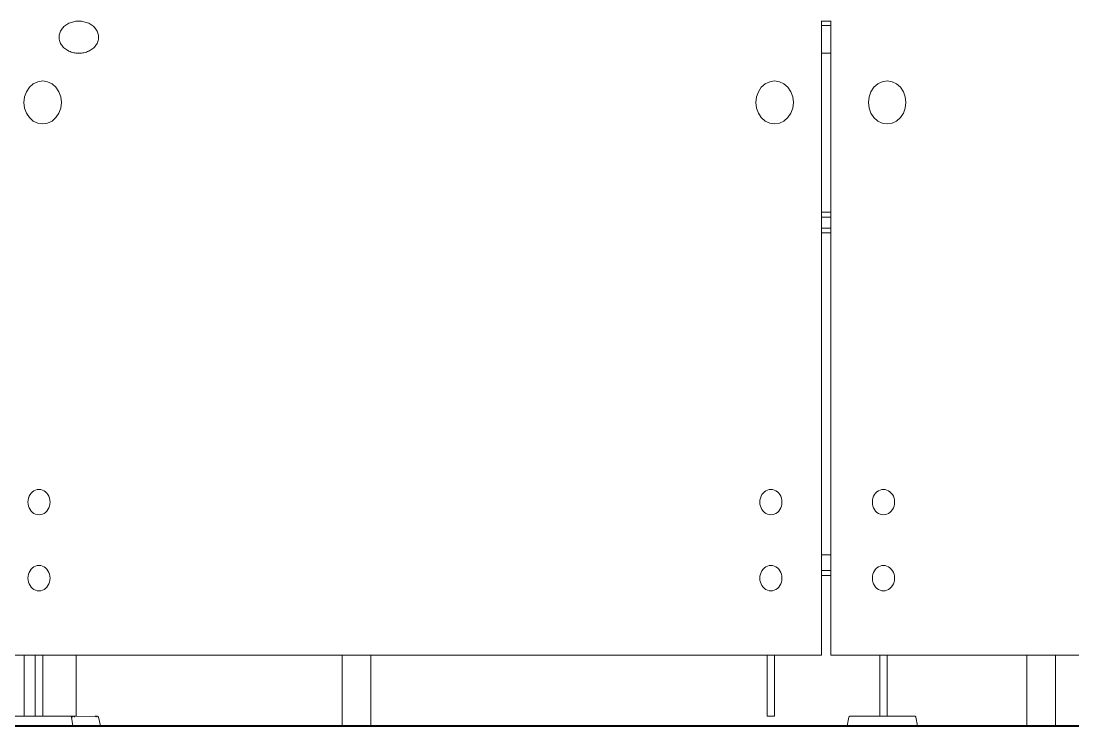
# Model space of a CAD drawing. Header units: inches. Extents: x 136316 to 155547, y -21384 to -17606.
# Drawn here: x 144595.9 to 144649, y -20378.6 to -20343 of the extents above; entities that cross this region are included whole.
import ezdxf

# ---------------------------------------------------------------- set-up
doc = ezdxf.new("R2010")
doc.units = ezdxf.units.IN
doc.header["$LTSCALE"] = 0.5
doc.header["$MEASUREMENT"] = 0
doc.layers.add('wall', color=1, linetype='Continuous', lineweight=40)
doc.layers.add('window', color=4, linetype='Continuous', lineweight=13)

msp = doc.modelspace()

# ---------------------------------------------------------------- linework, layer by layer
at = {"layer": 'wall'}
msp.add_line((144594.159, -20378.61), (144678.935, -20378.61), dxfattribs=at)
at = {"layer": 'window'}
for p, q in [((144597.934, -20343.487), (144597.907, -20343.536)), ((144597.964, -20343.441), (144597.934, -20343.487)), ((144597.999, -20343.396), (144597.964, -20343.441)), ((144598.037, -20343.352), (144597.999, -20343.396)), ((144598.078, -20343.311), (144598.037, -20343.352)), ((144598.123, -20343.273), (144598.078, -20343.311)), ((144598.17, -20343.236), (144598.123, -20343.273)), ((144598.221, -20343.203), (144598.17, -20343.236)), ((144598.274, -20343.172), (144598.221, -20343.203)), ((144598.329, -20343.144), (144598.274, -20343.172)), ((144598.387, -20343.119), (144598.329, -20343.144)), ((144598.446, -20343.097), (144598.387, -20343.119)), ((144598.507, -20343.078), (144598.446, -20343.097)), ((144598.569, -20343.063), (144598.507, -20343.078)), ((144598.633, -20343.051), (144598.569, -20343.063)), ((144598.697, -20343.042), (144598.633, -20343.051)), ((144598.697, -20343.042), (144598.68, -20343.042)), ((144598.745, -20343.037), (144598.697, -20343.042)), ((144598.762, -20343.037), (144598.745, -20343.037)), ((144598.81, -20343.035), (144598.762, -20343.037)), ((144598.827, -20343.035), (144598.81, -20343.035)), ((144598.893, -20343.037), (144598.827, -20343.035)), ((144598.958, -20343.042), (144598.893, -20343.037)), ((144599.022, -20343.051), (144598.958, -20343.042)), ((144599.085, -20343.063), (144599.022, -20343.051)), ((144599.148, -20343.078), (144599.085, -20343.063)), ((144599.209, -20343.097), (144599.148, -20343.078)), ((144599.268, -20343.119), (144599.209, -20343.097)), ((144599.326, -20343.144), (144599.268, -20343.119)), ((144599.381, -20343.172), (144599.326, -20343.144)), ((144599.434, -20343.203), (144599.381, -20343.172)), ((144599.485, -20343.236), (144599.434, -20343.203)), ((144599.532, -20343.273), (144599.485, -20343.236)), ((144599.577, -20343.311), (144599.532, -20343.273)), ((144599.618, -20343.352), (144599.577, -20343.311)), ((144599.656, -20343.396), (144599.618, -20343.352)), ((144599.691, -20343.441), (144599.656, -20343.396)), ((144599.721, -20343.487), (144599.691, -20343.441)), ((144599.748, -20343.536), (144599.721, -20343.487)), ((144636.31, -20343.023), (144636.31, -20375.03)), ((144636.784, -20343.035), (144636.31, -20343.035)), ((144636.31, -20343.251), (144636.784, -20343.251)), ((144636.784, -20375.03), (144636.784, -20343.023)), ((144597.833, -20343.793), (144597.831, -20343.846)), ((144597.831, -20343.846), (144597.833, -20343.899)), ((144597.839, -20343.74), (144597.833, -20343.793)), ((144597.833, -20343.899), (144597.839, -20343.952)), ((144597.85, -20343.688), (144597.839, -20343.74)), ((144597.839, -20343.952), (144597.85, -20344.004)), ((144597.865, -20343.636), (144597.85, -20343.688)), ((144597.85, -20344.004), (144597.865, -20344.056)), ((144597.884, -20343.585), (144597.865, -20343.636)), ((144597.865, -20344.056), (144597.884, -20344.107)), ((144597.907, -20343.536), (144597.884, -20343.585)), ((144599.771, -20343.585), (144599.748, -20343.536)), ((144599.79, -20343.636), (144599.771, -20343.585)), ((144599.771, -20344.107), (144599.79, -20344.056)), ((144599.805, -20343.688), (144599.79, -20343.636)), ((144599.79, -20344.056), (144599.805, -20344.004)), ((144599.816, -20343.74), (144599.805, -20343.688)), ((144599.805, -20344.004), (144599.816, -20343.952)), ((144599.822, -20343.793), (144599.816, -20343.74)), ((144599.816, -20343.952), (144599.822, -20343.899)), ((144599.824, -20343.846), (144599.822, -20343.793)), ((144599.822, -20343.899), (144599.824, -20343.846)), ((144597.884, -20344.107), (144597.907, -20344.156)), ((144597.907, -20344.156), (144597.934, -20344.205)), ((144597.934, -20344.205), (144597.964, -20344.251)), ((144597.964, -20344.251), (144597.999, -20344.297)), ((144597.999, -20344.297), (144598.037, -20344.34)), ((144598.037, -20344.34), (144598.078, -20344.381)), ((144598.078, -20344.381), (144598.123, -20344.419)), ((144598.123, -20344.419), (144598.17, -20344.456)), ((144598.17, -20344.456), (144598.221, -20344.489)), ((144598.221, -20344.489), (144598.274, -20344.52)), ((144598.274, -20344.52), (144598.303, -20344.536)), ((144598.303, -20344.536), (144598.329, -20344.548)), ((144598.329, -20344.548), (144598.387, -20344.573)), ((144598.387, -20344.573), (144598.446, -20344.595)), ((144599.209, -20344.595), (144599.268, -20344.573)), ((144599.268, -20344.573), (144599.326, -20344.548)), ((144599.326, -20344.548), (144599.352, -20344.536)), ((144599.352, -20344.536), (144599.381, -20344.52)), ((144599.381, -20344.52), (144599.434, -20344.489)), ((144599.434, -20344.489), (144599.485, -20344.456)), ((144599.485, -20344.456), (144599.532, -20344.419)), ((144599.532, -20344.419), (144599.577, -20344.381)), ((144599.577, -20344.381), (144599.618, -20344.34)), ((144599.618, -20344.34), (144599.656, -20344.297)), ((144599.656, -20344.297), (144599.691, -20344.251)), ((144599.691, -20344.251), (144599.721, -20344.205)), ((144599.721, -20344.205), (144599.748, -20344.156)), ((144599.748, -20344.156), (144599.771, -20344.107)), ((144598.446, -20344.595), (144598.507, -20344.614)), ((144598.507, -20344.614), (144598.569, -20344.629)), ((144598.569, -20344.629), (144598.633, -20344.641)), ((144598.633, -20344.641), (144598.697, -20344.65)), ((144598.697, -20344.65), (144598.68, -20344.65)), ((144598.697, -20344.65), (144598.745, -20344.655)), ((144598.762, -20344.655), (144598.745, -20344.655)), ((144598.762, -20344.655), (144598.81, -20344.657)), ((144598.827, -20344.657), (144598.81, -20344.657)), ((144598.827, -20344.657), (144598.893, -20344.655)), ((144598.893, -20344.655), (144598.958, -20344.65)), ((144598.958, -20344.65), (144599.022, -20344.641)), ((144599.022, -20344.641), (144599.085, -20344.629)), ((144599.085, -20344.629), (144599.148, -20344.614)), ((144599.148, -20344.614), (144599.209, -20344.595)), ((144636.784, -20344.657), (144636.31, -20344.657)), ((144596.53, -20346.2), (144596.759, -20346.092)), ((144596.759, -20346.092), (144597.004, -20346.055)), ((144597.249, -20346.092), (144597.004, -20346.055)), ((144597.249, -20346.092), (144597.478, -20346.2)), ((144633.472, -20346.2), (144633.701, -20346.092)), ((144633.701, -20346.092), (144633.946, -20346.055)), ((144634.191, -20346.092), (144633.946, -20346.055)), ((144634.191, -20346.092), (144634.42, -20346.2)), ((144639.154, -20346.2), (144639.383, -20346.092)), ((144639.383, -20346.092), (144639.628, -20346.055)), ((144639.873, -20346.092), (144639.628, -20346.055)), ((144639.873, -20346.092), (144640.101, -20346.2)), ((144596.089, -20346.858), (144596.184, -20346.597)), ((144596.184, -20346.597), (144596.334, -20346.372)), ((144596.334, -20346.372), (144596.53, -20346.2)), ((144597.674, -20346.372), (144597.478, -20346.2)), ((144597.674, -20346.372), (144597.824, -20346.597)), ((144597.919, -20346.858), (144597.824, -20346.597)), ((144633.031, -20346.858), (144633.126, -20346.597)), ((144633.126, -20346.597), (144633.276, -20346.372)), ((144633.276, -20346.372), (144633.472, -20346.2)), ((144634.616, -20346.372), (144634.42, -20346.2)), ((144634.616, -20346.372), (144634.766, -20346.597)), ((144634.861, -20346.858), (144634.766, -20346.597)), ((144638.713, -20346.858), (144638.807, -20346.597)), ((144638.807, -20346.597), (144638.958, -20346.372)), ((144638.958, -20346.372), (144639.154, -20346.2)), ((144640.297, -20346.372), (144640.101, -20346.2)), ((144640.297, -20346.372), (144640.448, -20346.597)), ((144640.543, -20346.858), (144640.448, -20346.597)), ((144596.089, -20346.858), (144596.057, -20347.139)), ((144596.057, -20347.139), (144596.089, -20347.42)), ((144597.919, -20346.858), (144597.951, -20347.139)), ((144597.919, -20347.42), (144597.951, -20347.139)), ((144633.031, -20346.858), (144632.999, -20347.139)), ((144632.999, -20347.139), (144633.031, -20347.42)), ((144634.861, -20346.858), (144634.893, -20347.139)), ((144634.861, -20347.42), (144634.893, -20347.139)), ((144638.713, -20346.858), (144638.68, -20347.139)), ((144638.68, -20347.139), (144638.713, -20347.42)), ((144640.543, -20346.858), (144640.575, -20347.139)), ((144640.543, -20347.42), (144640.575, -20347.139)), ((144596.184, -20347.681), (144596.089, -20347.42)), ((144596.334, -20347.905), (144596.184, -20347.681)), ((144597.824, -20347.681), (144597.674, -20347.905)), ((144597.919, -20347.42), (144597.824, -20347.681)), ((144633.126, -20347.681), (144633.031, -20347.42)), ((144633.276, -20347.905), (144633.126, -20347.681)), ((144634.766, -20347.681), (144634.616, -20347.905)), ((144634.861, -20347.42), (144634.766, -20347.681)), ((144638.807, -20347.681), (144638.713, -20347.42)), ((144638.958, -20347.905), (144638.807, -20347.681)), ((144640.448, -20347.681), (144640.297, -20347.905)), ((144640.543, -20347.42), (144640.448, -20347.681)), ((144596.334, -20347.905), (144596.53, -20348.078)), ((144596.53, -20348.078), (144596.759, -20348.186)), ((144596.759, -20348.186), (144597.004, -20348.223)), ((144597.004, -20348.223), (144597.249, -20348.186)), ((144597.249, -20348.186), (144597.478, -20348.078)), ((144597.478, -20348.078), (144597.674, -20347.905)), ((144633.276, -20347.905), (144633.472, -20348.078)), ((144633.472, -20348.078), (144633.701, -20348.186)), ((144633.701, -20348.186), (144633.946, -20348.223)), ((144633.946, -20348.223), (144634.191, -20348.186)), ((144634.191, -20348.186), (144634.42, -20348.078)), ((144634.42, -20348.078), (144634.616, -20347.905)), ((144638.958, -20347.905), (144639.154, -20348.078)), ((144639.154, -20348.078), (144639.383, -20348.186)), ((144639.383, -20348.186), (144639.628, -20348.223)), ((144639.628, -20348.223), (144639.873, -20348.186)), ((144639.873, -20348.186), (144640.101, -20348.078)), ((144640.101, -20348.078), (144640.297, -20347.905)), ((144636.31, -20352.68), (144636.784, -20352.68)), ((144636.784, -20352.924), (144636.31, -20352.924)), ((144636.31, -20353.483), (144636.784, -20353.483)), ((144636.31, -20353.727), (144636.784, -20353.727)), ((144596.422, -20366.857), (144596.365, -20366.933)), ((144596.489, -20366.792), (144596.422, -20366.857)), ((144596.564, -20366.739), (144596.489, -20366.792)), ((144596.645, -20366.701), (144596.564, -20366.739)), ((144596.645, -20366.701), (144596.73, -20366.677)), ((144596.73, -20366.677), (144596.818, -20366.669)), ((144596.905, -20366.677), (144596.818, -20366.669)), ((144596.99, -20366.701), (144596.905, -20366.677)), ((144597.072, -20366.739), (144596.99, -20366.701)), ((144597.072, -20366.739), (144597.146, -20366.792)), ((144597.213, -20366.857), (144597.146, -20366.792)), ((144597.27, -20366.933), (144597.213, -20366.857)), ((144633.364, -20366.857), (144633.307, -20366.933)), ((144633.431, -20366.792), (144633.364, -20366.857)), ((144633.506, -20366.739), (144633.431, -20366.792)), ((144633.587, -20366.701), (144633.506, -20366.739)), ((144633.587, -20366.701), (144633.672, -20366.677)), ((144633.672, -20366.677), (144633.76, -20366.669)), ((144633.847, -20366.677), (144633.76, -20366.669)), ((144633.932, -20366.701), (144633.847, -20366.677)), ((144634.013, -20366.739), (144633.932, -20366.701)), ((144634.013, -20366.739), (144634.088, -20366.792)), ((144634.155, -20366.857), (144634.088, -20366.792)), ((144634.212, -20366.933), (144634.155, -20366.857)), ((144639.046, -20366.857), (144638.989, -20366.933)), ((144639.112, -20366.792), (144639.046, -20366.857)), ((144639.187, -20366.739), (144639.112, -20366.792)), ((144639.268, -20366.701), (144639.187, -20366.739)), ((144639.268, -20366.701), (144639.354, -20366.677)), ((144639.354, -20366.677), (144639.441, -20366.669)), ((144639.529, -20366.677), (144639.441, -20366.669)), ((144639.614, -20366.701), (144639.529, -20366.677)), ((144639.695, -20366.739), (144639.614, -20366.701)), ((144639.695, -20366.739), (144639.77, -20366.792)), ((144639.837, -20366.857), (144639.77, -20366.792)), ((144639.894, -20366.933), (144639.837, -20366.857)), ((144596.265, -20367.21), (144596.258, -20367.31)), ((144596.258, -20367.31), (144596.265, -20367.41)), ((144596.265, -20367.21), (144596.286, -20367.112)), ((144596.265, -20367.41), (144596.286, -20367.508)), ((144596.319, -20367.019), (144596.286, -20367.112)), ((144596.365, -20366.933), (144596.319, -20367.019)), ((144597.316, -20367.019), (144597.27, -20366.933)), ((144597.35, -20367.112), (144597.316, -20367.019)), ((144597.37, -20367.21), (144597.35, -20367.112)), ((144597.35, -20367.508), (144597.37, -20367.41)), ((144597.377, -20367.31), (144597.37, -20367.21)), ((144597.37, -20367.41), (144597.377, -20367.31)), ((144633.207, -20367.21), (144633.2, -20367.31)), ((144633.2, -20367.31), (144633.207, -20367.41)), ((144633.207, -20367.21), (144633.228, -20367.112)), ((144633.207, -20367.41), (144633.228, -20367.508)), ((144633.261, -20367.019), (144633.228, -20367.112)), ((144633.307, -20366.933), (144633.261, -20367.019)), ((144634.258, -20367.019), (144634.212, -20366.933)), ((144634.292, -20367.112), (144634.258, -20367.019)), ((144634.312, -20367.21), (144634.292, -20367.112)), ((144634.292, -20367.508), (144634.312, -20367.41)), ((144634.319, -20367.31), (144634.312, -20367.21)), ((144634.312, -20367.41), (144634.319, -20367.31)), ((144638.889, -20367.21), (144638.882, -20367.31)), ((144638.882, -20367.31), (144638.889, -20367.41)), ((144638.889, -20367.21), (144638.909, -20367.112)), ((144638.889, -20367.41), (144638.909, -20367.508)), ((144638.943, -20367.019), (144638.909, -20367.112)), ((144638.989, -20366.933), (144638.943, -20367.019)), ((144639.94, -20367.019), (144639.894, -20366.933)), ((144639.973, -20367.112), (144639.94, -20367.019)), ((144639.994, -20367.21), (144639.973, -20367.112)), ((144639.973, -20367.508), (144639.994, -20367.41)), ((144640.001, -20367.31), (144639.994, -20367.21)), ((144639.994, -20367.41), (144640.001, -20367.31)), ((144596.286, -20367.508), (144596.319, -20367.6)), ((144596.319, -20367.6), (144596.365, -20367.686)), ((144596.365, -20367.686), (144596.422, -20367.762)), ((144596.422, -20367.762), (144596.489, -20367.828)), ((144596.564, -20367.88), (144596.489, -20367.828)), ((144596.645, -20367.919), (144596.564, -20367.88)), ((144596.73, -20367.942), (144596.645, -20367.919)), ((144596.818, -20367.95), (144596.73, -20367.942)), ((144596.818, -20367.95), (144596.905, -20367.942)), ((144596.99, -20367.919), (144596.905, -20367.942)), ((144596.99, -20367.919), (144597.072, -20367.88)), ((144597.072, -20367.88), (144597.146, -20367.828)), ((144597.146, -20367.828), (144597.213, -20367.762)), ((144597.213, -20367.762), (144597.27, -20367.686)), ((144597.27, -20367.686), (144597.316, -20367.6)), ((144597.316, -20367.6), (144597.35, -20367.508)), ((144633.228, -20367.508), (144633.261, -20367.6)), ((144633.261, -20367.6), (144633.307, -20367.686)), ((144633.307, -20367.686), (144633.364, -20367.762)), ((144633.364, -20367.762), (144633.431, -20367.828)), ((144633.506, -20367.88), (144633.431, -20367.828)), ((144633.587, -20367.919), (144633.506, -20367.88)), ((144633.672, -20367.942), (144633.587, -20367.919)), ((144633.76, -20367.95), (144633.672, -20367.942)), ((144633.76, -20367.95), (144633.847, -20367.942)), ((144633.932, -20367.919), (144633.847, -20367.942)), ((144633.932, -20367.919), (144634.013, -20367.88)), ((144634.013, -20367.88), (144634.088, -20367.828)), ((144634.088, -20367.828), (144634.155, -20367.762)), ((144634.155, -20367.762), (144634.212, -20367.686)), ((144634.212, -20367.686), (144634.258, -20367.6)), ((144634.258, -20367.6), (144634.292, -20367.508)), ((144638.909, -20367.508), (144638.943, -20367.6)), ((144638.943, -20367.6), (144638.989, -20367.686)), ((144638.989, -20367.686), (144639.046, -20367.762)), ((144639.046, -20367.762), (144639.112, -20367.828)), ((144639.187, -20367.88), (144639.112, -20367.828)), ((144639.268, -20367.919), (144639.187, -20367.88)), ((144639.354, -20367.942), (144639.268, -20367.919)), ((144639.441, -20367.95), (144639.354, -20367.942)), ((144639.441, -20367.95), (144639.529, -20367.942)), ((144639.614, -20367.919), (144639.529, -20367.942)), ((144639.614, -20367.919), (144639.695, -20367.88)), ((144639.695, -20367.88), (144639.77, -20367.828)), ((144639.77, -20367.828), (144639.837, -20367.762)), ((144639.837, -20367.762), (144639.894, -20367.686)), ((144639.894, -20367.686), (144639.94, -20367.6)), ((144639.94, -20367.6), (144639.973, -20367.508)), ((144636.31, -20369.967), (144636.784, -20369.967)), ((144596.564, -20370.58), (144596.489, -20370.633)), ((144596.564, -20370.58), (144596.645, -20370.542)), ((144596.645, -20370.542), (144596.73, -20370.518)), ((144596.73, -20370.518), (144596.818, -20370.511)), ((144596.905, -20370.518), (144596.818, -20370.511)), ((144596.905, -20370.518), (144596.99, -20370.542)), ((144596.99, -20370.542), (144597.072, -20370.58)), ((144597.146, -20370.633), (144597.072, -20370.58)), ((144633.506, -20370.58), (144633.431, -20370.633)), ((144633.506, -20370.58), (144633.587, -20370.542)), ((144633.587, -20370.542), (144633.672, -20370.518)), ((144633.672, -20370.518), (144633.76, -20370.511)), ((144633.847, -20370.518), (144633.76, -20370.511)), ((144633.847, -20370.518), (144633.932, -20370.542)), ((144633.932, -20370.542), (144634.013, -20370.58)), ((144634.088, -20370.633), (144634.013, -20370.58)), ((144639.187, -20370.58), (144639.112, -20370.633)), ((144639.187, -20370.58), (144639.268, -20370.542)), ((144639.268, -20370.542), (144639.354, -20370.518)), ((144639.354, -20370.518), (144639.441, -20370.511)), ((144639.529, -20370.518), (144639.441, -20370.511)), ((144639.529, -20370.518), (144639.614, -20370.542)), ((144639.614, -20370.542), (144639.695, -20370.58)), ((144639.77, -20370.633), (144639.695, -20370.58)), ((144596.265, -20371.051), (144596.258, -20371.151)), ((144596.286, -20370.953), (144596.265, -20371.051)), ((144596.319, -20370.86), (144596.286, -20370.953)), ((144596.365, -20370.774), (144596.319, -20370.86)), ((144596.422, -20370.698), (144596.365, -20370.774)), ((144596.422, -20370.698), (144596.489, -20370.633)), ((144597.213, -20370.698), (144597.146, -20370.633)), ((144597.27, -20370.774), (144597.213, -20370.698)), ((144597.316, -20370.86), (144597.27, -20370.774)), ((144597.35, -20370.953), (144597.316, -20370.86)), ((144597.37, -20371.051), (144597.35, -20370.953)), ((144597.377, -20371.151), (144597.37, -20371.051)), ((144633.207, -20371.051), (144633.2, -20371.151)), ((144633.228, -20370.953), (144633.207, -20371.051)), ((144633.261, -20370.86), (144633.228, -20370.953)), ((144633.307, -20370.774), (144633.261, -20370.86)), ((144633.364, -20370.698), (144633.307, -20370.774)), ((144633.364, -20370.698), (144633.431, -20370.633)), ((144634.155, -20370.698), (144634.088, -20370.633)), ((144634.212, -20370.774), (144634.155, -20370.698)), ((144634.258, -20370.86), (144634.212, -20370.774)), ((144634.292, -20370.953), (144634.258, -20370.86)), ((144634.312, -20371.051), (144634.292, -20370.953)), ((144634.319, -20371.151), (144634.312, -20371.051)), ((144636.784, -20370.77), (144636.31, -20370.77)), ((144636.31, -20371.014), (144636.784, -20371.014)), ((144638.889, -20371.051), (144638.882, -20371.151)), ((144638.909, -20370.953), (144638.889, -20371.051)), ((144638.943, -20370.86), (144638.909, -20370.953)), ((144638.989, -20370.774), (144638.943, -20370.86)), ((144639.046, -20370.698), (144638.989, -20370.774)), ((144639.046, -20370.698), (144639.112, -20370.633)), ((144639.837, -20370.698), (144639.77, -20370.633)), ((144639.894, -20370.774), (144639.837, -20370.698)), ((144639.94, -20370.86), (144639.894, -20370.774)), ((144639.973, -20370.953), (144639.94, -20370.86)), ((144639.994, -20371.051), (144639.973, -20370.953)), ((144640.001, -20371.151), (144639.994, -20371.051)), ((144596.258, -20371.151), (144596.265, -20371.251)), ((144596.265, -20371.251), (144596.286, -20371.349)), ((144596.286, -20371.349), (144596.319, -20371.441)), ((144596.319, -20371.441), (144596.365, -20371.527)), ((144596.365, -20371.527), (144596.422, -20371.603)), ((144596.422, -20371.603), (144596.489, -20371.669)), ((144597.146, -20371.669), (144597.213, -20371.603)), ((144597.213, -20371.603), (144597.27, -20371.527)), ((144597.27, -20371.527), (144597.316, -20371.441)), ((144597.316, -20371.441), (144597.35, -20371.349)), ((144597.35, -20371.349), (144597.37, -20371.251)), ((144597.37, -20371.251), (144597.377, -20371.151)), ((144633.2, -20371.151), (144633.207, -20371.251)), ((144633.207, -20371.251), (144633.228, -20371.349)), ((144633.228, -20371.349), (144633.261, -20371.441)), ((144633.261, -20371.441), (144633.307, -20371.527)), ((144633.307, -20371.527), (144633.364, -20371.603)), ((144633.364, -20371.603), (144633.431, -20371.669)), ((144634.088, -20371.669), (144634.155, -20371.603)), ((144634.155, -20371.603), (144634.212, -20371.527)), ((144634.212, -20371.527), (144634.258, -20371.441)), ((144634.258, -20371.441), (144634.292, -20371.349)), ((144634.292, -20371.349), (144634.312, -20371.251)), ((144634.312, -20371.251), (144634.319, -20371.151)), ((144638.882, -20371.151), (144638.889, -20371.251)), ((144638.889, -20371.251), (144638.909, -20371.349)), ((144638.909, -20371.349), (144638.943, -20371.441)), ((144638.943, -20371.441), (144638.989, -20371.527)), ((144638.989, -20371.527), (144639.046, -20371.603)), ((144639.046, -20371.603), (144639.112, -20371.669)), ((144639.77, -20371.669), (144639.837, -20371.603)), ((144639.837, -20371.603), (144639.894, -20371.527)), ((144639.894, -20371.527), (144639.94, -20371.441)), ((144639.94, -20371.441), (144639.973, -20371.349)), ((144639.973, -20371.349), (144639.994, -20371.251)), ((144639.994, -20371.251), (144640.001, -20371.151)), ((144596.489, -20371.669), (144596.564, -20371.721)), ((144596.564, -20371.721), (144596.645, -20371.76)), ((144596.645, -20371.76), (144596.73, -20371.783)), ((144596.73, -20371.783), (144596.818, -20371.791)), ((144596.818, -20371.791), (144596.905, -20371.783)), ((144596.905, -20371.783), (144596.99, -20371.76)), ((144596.99, -20371.76), (144597.072, -20371.721)), ((144597.146, -20371.669), (144597.072, -20371.721)), ((144633.431, -20371.669), (144633.506, -20371.721)), ((144633.506, -20371.721), (144633.587, -20371.76)), ((144633.587, -20371.76), (144633.672, -20371.783)), ((144633.672, -20371.783), (144633.76, -20371.791)), ((144633.76, -20371.791), (144633.847, -20371.783)), ((144633.847, -20371.783), (144633.932, -20371.76)), ((144633.932, -20371.76), (144634.013, -20371.721)), ((144634.088, -20371.669), (144634.013, -20371.721)), ((144639.112, -20371.669), (144639.187, -20371.721)), ((144639.187, -20371.721), (144639.268, -20371.76)), ((144639.268, -20371.76), (144639.354, -20371.783)), ((144639.354, -20371.783), (144639.441, -20371.791)), ((144639.441, -20371.791), (144639.529, -20371.783)), ((144639.529, -20371.783), (144639.614, -20371.76)), ((144639.614, -20371.76), (144639.695, -20371.721)), ((144639.77, -20371.669), (144639.695, -20371.721)), ((144636.31, -20375.03), (144595.313, -20375.03)), ((144596.063, -20375.03), (144596.063, -20378.119)), ((144596.075, -20378.119), (144596.075, -20375.03)), ((144596.631, -20375.03), (144596.631, -20378.119)), ((144597.004, -20378.119), (144597.004, -20375.03)), ((144598.698, -20375.03), (144598.698, -20378.119)), ((144612.127, -20378.61), (144612.127, -20375.03)), ((144613.573, -20375.03), (144613.573, -20378.61)), ((144633.573, -20375.03), (144633.573, -20378.119)), ((144633.946, -20378.119), (144633.946, -20375.03)), ((144678.935, -20375.03), (144636.784, -20375.03)), ((144639.255, -20375.03), (144639.255, -20378.119)), ((144639.628, -20378.119), (144639.628, -20375.03)), ((144646.681, -20378.61), (144646.681, -20375.03)), ((144648.127, -20378.61), (144648.127, -20375.03)), ((144595.122, -20378.119), (144596.063, -20378.119)), ((144596.063, -20378.119), (144596.075, -20378.119)), ((144596.075, -20378.119), (144596.631, -20378.119)), ((144596.631, -20378.119), (144598.401, -20378.119)), ((144598.405, -20378.119), (144598.401, -20378.119)), ((144598.409, -20378.12), (144598.405, -20378.119)), ((144598.413, -20378.121), (144598.409, -20378.12)), ((144598.417, -20378.122), (144598.413, -20378.121)), ((144598.417, -20378.122), (144598.428, -20378.119)), ((144598.42, -20378.123), (144598.417, -20378.122)), ((144598.424, -20378.125), (144598.42, -20378.123)), ((144598.535, -20378.119), (144598.424, -20378.125)), ((144598.424, -20378.125), (144598.427, -20378.126)), ((144598.431, -20378.129), (144598.427, -20378.126)), ((144598.428, -20378.119), (144598.434, -20378.119)), ((144598.431, -20378.129), (144598.434, -20378.131)), ((144598.535, -20378.119), (144598.434, -20378.119)), ((144598.437, -20378.134), (144598.434, -20378.131)), ((144598.44, -20378.137), (144598.437, -20378.134)), ((144598.442, -20378.14), (144598.44, -20378.137)), ((144598.445, -20378.143), (144598.442, -20378.14)), ((144598.447, -20378.147), (144598.445, -20378.143)), ((144598.447, -20378.147), (144598.449, -20378.15)), ((144598.449, -20378.15), (144598.451, -20378.154)), ((144598.453, -20378.158), (144598.451, -20378.154)), ((144598.454, -20378.162), (144598.453, -20378.158)), ((144598.455, -20378.166), (144598.454, -20378.162)), ((144598.455, -20378.166), (144598.456, -20378.171)), ((144598.533, -20378.61), (144598.456, -20378.171)), ((144598.464, -20378.126), (144598.468, -20378.129)), ((144598.468, -20378.129), (144598.473, -20378.131)), ((144598.473, -20378.131), (144598.477, -20378.134)), ((144598.481, -20378.137), (144598.477, -20378.134)), ((144598.481, -20378.137), (144598.485, -20378.14)), ((144598.488, -20378.143), (144598.485, -20378.14)), ((144598.488, -20378.143), (144598.491, -20378.147)), ((144598.494, -20378.15), (144598.491, -20378.147)), ((144598.497, -20378.154), (144598.494, -20378.15)), ((144598.497, -20378.154), (144598.499, -20378.158)), ((144598.501, -20378.162), (144598.499, -20378.158)), ((144598.501, -20378.162), (144598.502, -20378.166)), ((144598.502, -20378.166), (144598.504, -20378.171)), ((144598.541, -20378.119), (144598.535, -20378.119)), ((144598.546, -20378.12), (144598.541, -20378.119)), ((144598.552, -20378.121), (144598.546, -20378.12)), ((144598.552, -20378.121), (144598.557, -20378.122)), ((144598.562, -20378.123), (144598.557, -20378.122)), ((144598.562, -20378.123), (144598.698, -20378.119)), ((144598.567, -20378.125), (144598.562, -20378.123)), ((144599.632, -20378.119), (144598.567, -20378.125)), ((144598.567, -20378.125), (144598.572, -20378.126)), ((144598.572, -20378.126), (144598.577, -20378.129)), ((144598.577, -20378.129), (144598.582, -20378.131)), ((144598.586, -20378.134), (144598.582, -20378.131)), ((144598.586, -20378.134), (144598.59, -20378.137)), ((144598.594, -20378.14), (144598.59, -20378.137)), ((144598.598, -20378.143), (144598.594, -20378.14)), ((144598.601, -20378.147), (144598.598, -20378.143)), ((144598.601, -20378.147), (144598.604, -20378.15)), ((144598.604, -20378.15), (144598.607, -20378.154)), ((144598.609, -20378.158), (144598.607, -20378.154)), ((144598.609, -20378.158), (144598.611, -20378.162)), ((144598.613, -20378.166), (144598.611, -20378.162)), ((144598.613, -20378.166), (144598.614, -20378.171)), ((144599.632, -20378.119), (144599.637, -20378.119)), ((144599.739, -20378.119), (144599.637, -20378.119)), ((144599.667, -20378.126), (144599.672, -20378.129)), ((144599.672, -20378.129), (144599.676, -20378.131)), ((144599.676, -20378.131), (144599.681, -20378.134)), ((144599.685, -20378.137), (144599.681, -20378.134)), ((144599.685, -20378.137), (144599.688, -20378.14)), ((144599.692, -20378.143), (144599.688, -20378.14)), ((144599.692, -20378.143), (144599.695, -20378.147)), ((144599.698, -20378.15), (144599.695, -20378.147)), ((144599.7, -20378.154), (144599.698, -20378.15)), ((144599.7, -20378.154), (144599.703, -20378.158)), ((144599.704, -20378.162), (144599.703, -20378.158)), ((144599.704, -20378.162), (144599.706, -20378.166)), ((144599.706, -20378.166), (144599.707, -20378.171)), ((144599.744, -20378.119), (144599.739, -20378.119)), ((144599.75, -20378.12), (144599.744, -20378.119)), ((144599.755, -20378.121), (144599.75, -20378.12)), ((144599.755, -20378.121), (144599.761, -20378.122)), ((144599.766, -20378.123), (144599.761, -20378.122)), ((144599.771, -20378.125), (144599.766, -20378.123)), ((144599.771, -20378.125), (144599.776, -20378.126)), ((144599.776, -20378.126), (144599.781, -20378.129)), ((144599.781, -20378.129), (144599.785, -20378.131)), ((144599.79, -20378.134), (144599.785, -20378.131)), ((144599.79, -20378.134), (144599.794, -20378.137)), ((144599.798, -20378.14), (144599.794, -20378.137)), ((144599.801, -20378.143), (144599.798, -20378.14)), ((144599.805, -20378.147), (144599.801, -20378.143)), ((144599.805, -20378.147), (144599.808, -20378.15)), ((144599.808, -20378.15), (144599.81, -20378.154)), ((144599.813, -20378.158), (144599.81, -20378.154)), ((144599.813, -20378.158), (144599.815, -20378.162)), ((144599.816, -20378.166), (144599.815, -20378.162)), ((144599.816, -20378.166), (144599.818, -20378.171)), ((144599.928, -20378.61), (144599.818, -20378.171)), ((144633.573, -20378.119), (144633.946, -20378.119)), ((144637.614, -20378.61), (144637.691, -20378.171)), ((144637.692, -20378.166), (144637.691, -20378.171)), ((144637.693, -20378.162), (144637.692, -20378.166)), ((144637.694, -20378.158), (144637.693, -20378.162)), ((144637.696, -20378.154), (144637.694, -20378.158)), ((144637.696, -20378.154), (144637.698, -20378.15)), ((144637.698, -20378.15), (144637.7, -20378.147)), ((144637.702, -20378.143), (144637.7, -20378.147)), ((144637.705, -20378.14), (144637.702, -20378.143)), ((144637.707, -20378.137), (144637.705, -20378.14)), ((144637.71, -20378.134), (144637.707, -20378.137)), ((144637.713, -20378.131), (144637.71, -20378.134)), ((144637.713, -20378.131), (144637.716, -20378.129)), ((144637.72, -20378.126), (144637.716, -20378.129)), ((144637.723, -20378.125), (144637.72, -20378.126)), ((144637.723, -20378.125), (144637.727, -20378.123)), ((144637.73, -20378.122), (144637.727, -20378.123)), ((144637.734, -20378.121), (144637.73, -20378.122)), ((144637.738, -20378.12), (144637.734, -20378.121)), ((144637.738, -20378.12), (144637.742, -20378.119)), ((144637.746, -20378.119), (144637.742, -20378.119)), ((144641.025, -20378.119), (144637.746, -20378.119)), ((144641.029, -20378.119), (144641.025, -20378.119)), ((144641.033, -20378.12), (144641.029, -20378.119)), ((144641.037, -20378.121), (144641.033, -20378.12)), ((144641.04, -20378.122), (144641.037, -20378.121)), ((144641.044, -20378.123), (144641.04, -20378.122)), ((144641.047, -20378.125), (144641.044, -20378.123)), ((144641.047, -20378.125), (144641.051, -20378.126)), ((144641.054, -20378.129), (144641.051, -20378.126)), ((144641.054, -20378.129), (144641.057, -20378.131)), ((144641.061, -20378.134), (144641.057, -20378.131)), ((144641.063, -20378.137), (144641.061, -20378.134)), ((144641.066, -20378.14), (144641.063, -20378.137)), ((144641.069, -20378.143), (144641.066, -20378.14)), ((144641.071, -20378.147), (144641.069, -20378.143)), ((144641.071, -20378.147), (144641.073, -20378.15)), ((144641.073, -20378.15), (144641.075, -20378.154)), ((144641.077, -20378.158), (144641.075, -20378.154)), ((144641.078, -20378.162), (144641.077, -20378.158)), ((144641.079, -20378.166), (144641.078, -20378.162)), ((144641.079, -20378.166), (144641.08, -20378.171)), ((144641.157, -20378.61), (144641.08, -20378.171))]:
    msp.add_line(p, q, dxfattribs=at)

doc.saveas('drawing.dxf')
